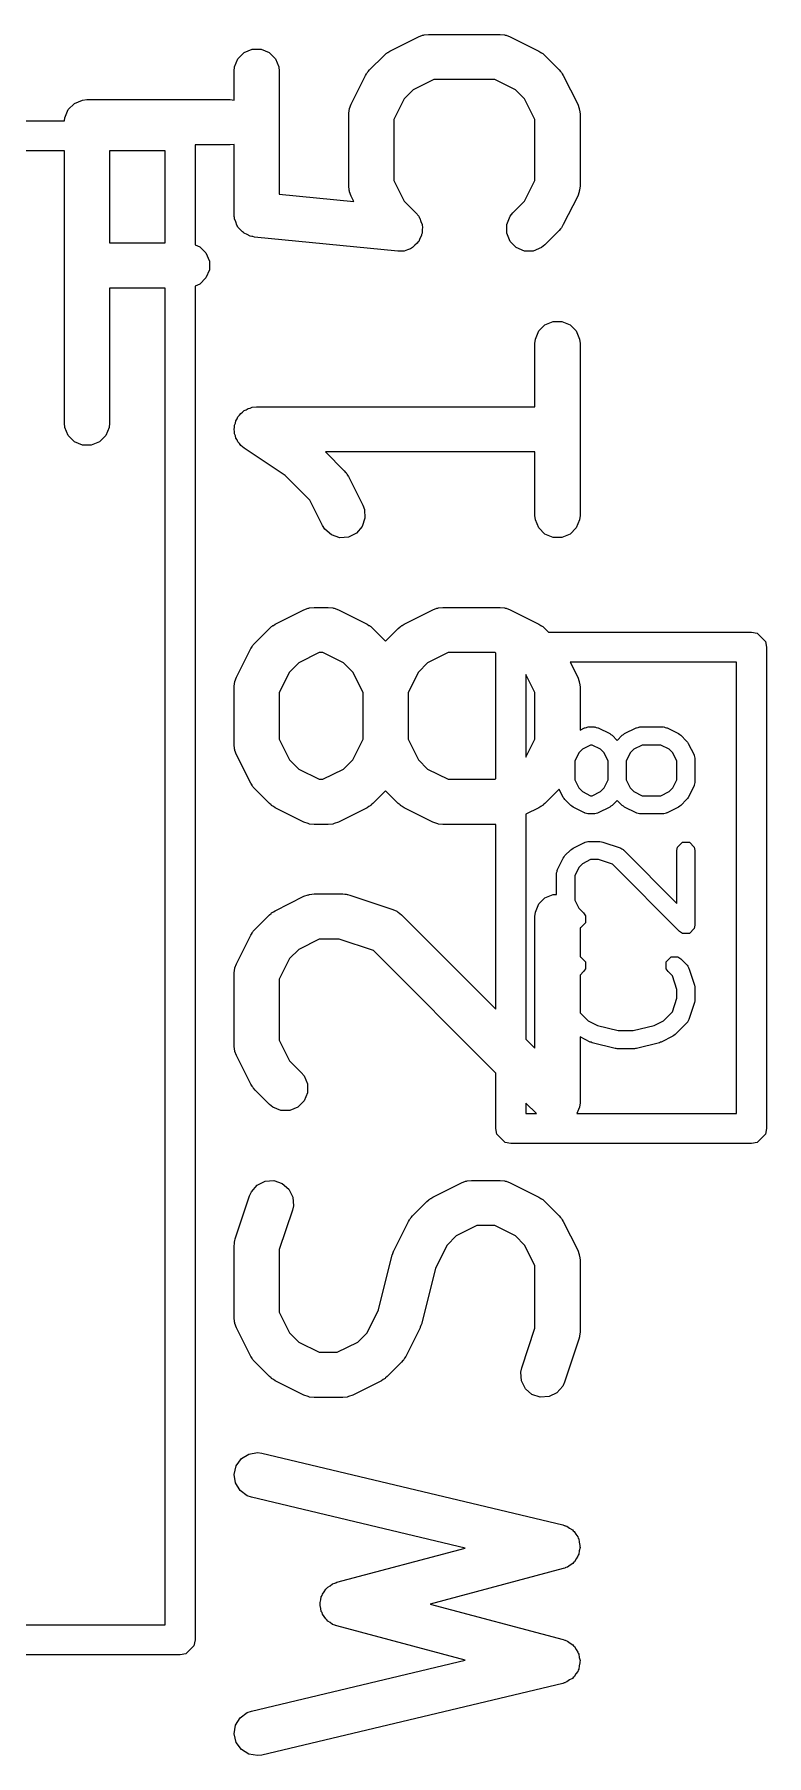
# Model space of a CAD drawing. Extents: x 4.17 to 6.89, y -6.18 to -1.34.
# Drawn here: x 4.725 to 4.8209, y -3.7553 to -3.53 of the extents above; entities that cross this region are included whole.
import ezdxf

# ---------------------------------------------------------------- set-up
doc = ezdxf.new("R2010")
doc.units = 0
doc.header["$MEASUREMENT"] = 0
doc.layers.add('BLACK', color=7, linetype='CONTINUOUS')

msp = doc.modelspace()

# ---------------------------------------------------------------- linework, layer by layer
at = {"layer": 'BLACK', "linetype": 'CONTINUOUS'}
for p, q in [((4.77155, -3.53223), (4.7753, -3.53035)), ((4.7753, -3.53035), (4.77584, -3.53015)), ((4.77584, -3.53015), (4.77595, -3.53014)), ((4.77595, -3.53014), (4.77605, -3.5301)), ((4.77605, -3.5301), (4.77662, -3.53004)), ((4.77662, -3.53004), (4.786, -3.53004)), ((4.786, -3.53004), (4.78657, -3.5301)), ((4.78657, -3.5301), (4.78667, -3.53014)), ((4.78667, -3.53014), (4.78678, -3.53015)), ((4.78678, -3.53015), (4.78732, -3.53035)), ((4.78732, -3.53035), (4.79107, -3.53223)), ((4.75123, -3.53429), (4.75167, -3.53323)), ((4.75167, -3.53323), (4.75249, -3.53242)), ((4.75249, -3.53242), (4.75355, -3.53197)), ((4.75355, -3.53197), (4.7547, -3.53197)), ((4.7547, -3.53197), (4.75577, -3.53242)), ((4.75577, -3.53242), (4.75658, -3.53323)), ((4.75658, -3.53323), (4.75702, -3.53429)), ((4.76891, -3.53466), (4.77079, -3.53278)), ((4.77079, -3.53278), (4.77101, -3.5326)), ((4.77101, -3.5326), (4.77106, -3.53254)), ((4.77106, -3.53254), (4.77115, -3.53248)), ((4.77115, -3.53248), (4.77123, -3.53242)), ((4.77123, -3.53242), (4.77131, -3.53239)), ((4.77131, -3.53239), (4.77155, -3.53223)), ((4.79107, -3.53223), (4.79132, -3.53239)), ((4.79132, -3.53239), (4.79139, -3.53242)), ((4.79139, -3.53242), (4.79147, -3.53248)), ((4.79147, -3.53248), (4.79156, -3.53254)), ((4.79156, -3.53254), (4.79161, -3.5326)), ((4.79161, -3.5326), (4.79184, -3.53278)), ((4.79184, -3.53278), (4.79371, -3.53466)), ((4.75117, -3.53487), (4.75123, -3.53429)), ((4.75117, -3.53863), (4.75117, -3.53487)), ((4.75702, -3.53429), (4.75708, -3.53487)), ((4.75708, -3.53487), (4.75708, -3.55095)), ((4.76648, -3.53917), (4.76836, -3.53542)), ((4.76836, -3.53542), (4.76851, -3.53518)), ((4.76851, -3.53518), (4.76854, -3.5351)), ((4.76854, -3.5351), (4.76861, -3.53502)), ((4.76861, -3.53502), (4.76867, -3.53493)), ((4.76867, -3.53493), (4.76873, -3.53488)), ((4.76873, -3.53488), (4.76891, -3.53466)), ((4.77732, -3.53595), (4.77462, -3.5373)), ((4.7853, -3.53595), (4.77732, -3.53595)), ((4.788, -3.5373), (4.7853, -3.53595)), ((4.79371, -3.53466), (4.7939, -3.53488)), ((4.7939, -3.53488), (4.79395, -3.53493)), ((4.79395, -3.53493), (4.79401, -3.53502)), ((4.79401, -3.53502), (4.79408, -3.5351)), ((4.79408, -3.5351), (4.79411, -3.53518)), ((4.79411, -3.53518), (4.79426, -3.53542)), ((4.79426, -3.53542), (4.79614, -3.53917)), ((4.73027, -3.53907), (4.73133, -3.53863)), ((4.73133, -3.53863), (4.73191, -3.53858)), ((4.73191, -3.53858), (4.75066, -3.53858)), ((4.75066, -3.53858), (4.75117, -3.53863)), ((4.77343, -3.53849), (4.77208, -3.54119)), ((4.77462, -3.5373), (4.77343, -3.53849)), ((4.7892, -3.53849), (4.788, -3.5373)), ((4.79054, -3.54119), (4.7892, -3.53849)), ((4.72901, -3.54095), (4.72945, -3.53989)), ((4.72945, -3.53989), (4.73027, -3.53907)), ((4.76617, -3.54049), (4.76623, -3.53992)), ((4.76617, -3.54987), (4.76617, -3.54049)), ((4.76623, -3.53992), (4.76627, -3.53982)), ((4.76627, -3.53982), (4.76628, -3.53972)), ((4.76628, -3.53972), (4.76648, -3.53917)), ((4.79614, -3.53917), (4.79634, -3.53972)), ((4.79634, -3.53972), (4.79635, -3.53982)), ((4.79635, -3.53982), (4.79639, -3.53992)), ((4.79639, -3.53992), (4.79645, -3.54049)), ((4.79645, -3.54049), (4.79645, -3.54987)), ((4.6759, -3.54134), (4.72897, -3.54134)), ((4.72897, -3.54134), (4.72901, -3.54095)), ((4.77208, -3.54119), (4.77208, -3.54917)), ((4.79054, -3.54917), (4.79054, -3.54119)), ((4.72896, -3.54528), (4.67897, -3.54528)), ((4.72896, -3.5809), (4.72896, -3.54528)), ((4.73486, -3.54528), (4.73486, -3.55732)), ((4.74213, -3.54528), (4.73486, -3.54528)), ((4.74213, -3.55732), (4.74213, -3.54528)), ((4.75066, -3.54448), (4.74606, -3.54448)), ((4.74606, -3.54448), (4.74606, -3.55757)), ((4.75117, -3.54443), (4.75066, -3.54448)), ((4.75117, -3.55362), (4.75117, -3.54443)), ((4.76623, -3.55044), (4.76617, -3.54987)), ((4.77208, -3.54917), (4.77343, -3.55187)), ((4.7892, -3.55187), (4.79054, -3.54917)), ((4.79645, -3.54987), (4.79639, -3.55044)), ((4.75708, -3.55095), (4.76685, -3.55192)), ((4.76627, -3.55054), (4.76623, -3.55044)), ((4.76628, -3.55065), (4.76627, -3.55054)), ((4.76648, -3.55119), (4.76628, -3.55065)), ((4.76685, -3.55192), (4.76648, -3.55119)), ((4.77343, -3.55187), (4.77496, -3.55341)), ((4.78766, -3.55341), (4.7892, -3.55187)), ((4.79614, -3.55119), (4.79426, -3.55494)), ((4.79634, -3.55065), (4.79614, -3.55119)), ((4.79635, -3.55054), (4.79634, -3.55065)), ((4.79639, -3.55044), (4.79635, -3.55054)), ((4.75119, -3.55383), (4.75117, -3.55362)), ((4.75119, -3.5539), (4.75119, -3.55383)), ((4.75121, -3.55397), (4.75119, -3.5539)), ((4.75123, -3.55419), (4.75121, -3.55397)), ((4.7514, -3.55459), (4.75123, -3.55419)), ((4.77496, -3.55341), (4.77533, -3.55385)), ((4.77533, -3.55385), (4.77539, -3.55399)), ((4.77539, -3.55399), (4.77548, -3.5541)), ((4.77548, -3.5541), (4.77561, -3.55452)), ((4.78685, -3.55492), (4.78729, -3.55385)), ((4.78729, -3.55385), (4.78766, -3.55341)), ((4.75152, -3.55501), (4.7514, -3.55459)), ((4.75161, -3.55512), (4.75152, -3.55501)), ((4.75167, -3.55526), (4.75161, -3.55512)), ((4.75198, -3.55556), (4.75167, -3.55526)), ((4.75225, -3.5559), (4.75198, -3.55556)), ((4.75238, -3.55597), (4.75225, -3.5559)), ((4.75249, -3.55607), (4.75238, -3.55597)), ((4.75289, -3.55624), (4.75249, -3.55607)), ((4.75327, -3.55644), (4.75289, -3.55624)), ((4.75348, -3.55649), (4.75327, -3.55644)), ((4.75355, -3.55651), (4.75348, -3.55649)), ((4.75362, -3.55651), (4.75355, -3.55651)), ((4.75383, -3.55656), (4.75362, -3.55651)), ((4.77258, -3.55843), (4.75383, -3.55656)), ((4.7757, -3.55635), (4.77549, -3.55673)), ((4.77561, -3.55452), (4.77577, -3.55492)), ((4.77571, -3.55621), (4.7757, -3.55635)), ((4.77577, -3.55607), (4.77571, -3.55621)), ((4.77577, -3.55492), (4.77577, -3.55507)), ((4.77577, -3.55507), (4.77581, -3.55521)), ((4.77581, -3.55521), (4.77577, -3.55564)), ((4.77577, -3.55564), (4.77577, -3.55607)), ((4.78685, -3.55607), (4.78685, -3.55492)), ((4.78729, -3.55713), (4.78685, -3.55607)), ((4.79371, -3.55571), (4.79184, -3.55758)), ((4.7939, -3.55548), (4.79371, -3.55571)), ((4.79395, -3.55543), (4.7939, -3.55548)), ((4.79401, -3.55534), (4.79395, -3.55543)), ((4.79408, -3.55526), (4.79401, -3.55534)), ((4.79411, -3.55519), (4.79408, -3.55526)), ((4.79426, -3.55494), (4.79411, -3.55519)), ((4.73486, -3.55732), (4.74213, -3.55732)), ((4.74606, -3.55757), (4.74667, -3.55782)), ((4.74667, -3.55782), (4.74749, -3.55864)), ((4.74749, -3.55864), (4.74793, -3.5597)), ((4.77316, -3.55843), (4.77258, -3.55843)), ((4.7733, -3.55839), (4.77316, -3.55843)), ((4.77345, -3.55839), (4.7733, -3.55839)), ((4.77385, -3.55822), (4.77345, -3.55839)), ((4.77426, -3.5581), (4.77385, -3.55822)), ((4.77438, -3.55801), (4.77426, -3.5581)), ((4.77451, -3.55795), (4.77438, -3.55801)), ((4.77482, -3.55764), (4.77451, -3.55795)), ((4.77515, -3.55737), (4.77482, -3.55764)), ((4.77522, -3.55724), (4.77515, -3.55737)), ((4.77533, -3.55713), (4.77522, -3.55724)), ((4.77549, -3.55673), (4.77533, -3.55713)), ((4.78811, -3.55795), (4.78729, -3.55713)), ((4.78917, -3.55839), (4.78811, -3.55795)), ((4.79032, -3.55839), (4.78917, -3.55839)), ((4.79139, -3.55795), (4.79032, -3.55839)), ((4.79184, -3.55758), (4.79139, -3.55795)), ((4.74793, -3.56085), (4.74749, -3.56192)), ((4.74793, -3.5597), (4.74793, -3.56085)), ((4.74213, -3.56323), (4.73486, -3.56323)), ((4.73486, -3.56323), (4.73486, -3.5809)), ((4.74213, -3.73819), (4.74213, -3.56323)), ((4.74667, -3.56273), (4.74606, -3.56298)), ((4.74606, -3.56298), (4.74606, -3.74016)), ((4.74749, -3.56192), (4.74667, -3.56273)), ((4.79186, -3.56804), (4.79292, -3.5676)), ((4.79292, -3.5676), (4.79407, -3.5676)), ((4.79407, -3.5676), (4.79514, -3.56804)), ((4.79054, -3.57049), (4.7906, -3.56992)), ((4.7906, -3.56992), (4.79104, -3.56885)), ((4.79104, -3.56885), (4.79186, -3.56804)), ((4.79514, -3.56804), (4.79595, -3.56885)), ((4.79595, -3.56885), (4.79639, -3.56992)), ((4.79639, -3.56992), (4.79645, -3.57049)), ((4.79054, -3.57879), (4.79054, -3.57049)), ((4.79645, -3.57049), (4.79645, -3.59299)), ((4.75249, -3.57928), (4.75275, -3.57917)), ((4.75275, -3.57917), (4.75299, -3.57901)), ((4.75299, -3.57901), (4.75328, -3.57896)), ((4.75328, -3.57896), (4.75355, -3.57884)), ((4.75355, -3.57884), (4.75412, -3.57879)), ((4.75412, -3.57879), (4.75412, -3.57879)), ((4.75412, -3.57879), (4.75412, -3.57879)), ((4.75412, -3.57879), (4.75413, -3.57879)), ((4.75413, -3.57879), (4.79054, -3.57879)), ((4.72901, -3.58147), (4.72896, -3.5809)), ((4.72945, -3.58254), (4.72901, -3.58147)), ((4.7348, -3.58147), (4.73436, -3.58254)), ((4.73486, -3.5809), (4.7348, -3.58147)), ((4.75117, -3.58174), (4.75123, -3.58146)), ((4.75123, -3.58116), (4.75134, -3.5809)), ((4.75123, -3.58146), (4.75123, -3.58116)), ((4.75134, -3.5809), (4.7514, -3.58061)), ((4.7514, -3.58061), (4.75156, -3.58037)), ((4.75156, -3.58037), (4.75167, -3.5801)), ((4.75167, -3.5801), (4.75188, -3.57989)), ((4.75188, -3.57989), (4.75204, -3.57965)), ((4.75204, -3.57965), (4.75228, -3.57949)), ((4.75228, -3.57949), (4.75249, -3.57928)), ((4.73027, -3.58335), (4.72945, -3.58254)), ((4.73133, -3.58379), (4.73027, -3.58335)), ((4.73355, -3.58335), (4.73248, -3.58379)), ((4.73436, -3.58254), (4.73355, -3.58335)), ((4.75123, -3.58203), (4.75117, -3.58174)), ((4.75123, -3.58232), (4.75123, -3.58203)), ((4.75134, -3.58259), (4.75123, -3.58232)), ((4.7514, -3.58287), (4.75134, -3.58259)), ((4.75156, -3.58311), (4.7514, -3.58287)), ((4.75167, -3.58338), (4.75156, -3.58311)), ((4.75188, -3.58359), (4.75167, -3.58338)), ((4.75204, -3.58383), (4.75188, -3.58359)), ((4.73248, -3.58379), (4.73133, -3.58379)), ((4.75248, -3.58419), (4.75204, -3.58383)), ((4.75249, -3.58419), (4.75248, -3.58419)), ((4.75249, -3.5842), (4.75249, -3.58419)), ((4.75787, -3.58778), (4.75249, -3.5842)), ((4.75249, -3.5842), (4.75249, -3.5842)), ((4.79054, -3.58469), (4.76313, -3.58469)), ((4.76313, -3.58469), (4.76559, -3.58715)), ((4.79054, -3.59299), (4.79054, -3.58469)), ((4.76107, -3.59099), (4.75787, -3.58778)), ((4.76559, -3.58715), (4.76577, -3.58738)), ((4.76577, -3.58738), (4.76583, -3.58743)), ((4.76583, -3.58743), (4.76589, -3.58752)), ((4.76589, -3.58752), (4.76596, -3.5876)), ((4.76596, -3.5876), (4.76599, -3.58767)), ((4.76599, -3.58767), (4.76614, -3.58792)), ((4.76614, -3.58792), (4.76802, -3.59167)), ((4.76273, -3.59431), (4.76107, -3.59099)), ((4.76802, -3.59167), (4.76822, -3.59221)), ((4.76822, -3.59221), (4.7683, -3.59336)), ((4.76304, -3.5948), (4.76273, -3.59431)), ((4.76391, -3.59555), (4.76304, -3.5948)), ((4.76794, -3.59445), (4.76719, -3.59532)), ((4.7683, -3.59336), (4.76794, -3.59445)), ((4.7906, -3.59356), (4.79054, -3.59299)), ((4.79104, -3.59463), (4.7906, -3.59356)), ((4.79186, -3.59544), (4.79104, -3.59463)), ((4.79595, -3.59463), (4.79514, -3.59544)), ((4.79639, -3.59356), (4.79595, -3.59463)), ((4.79645, -3.59299), (4.79639, -3.59356)), ((4.76501, -3.59592), (4.76391, -3.59555)), ((4.76616, -3.59584), (4.76501, -3.59592)), ((4.76719, -3.59532), (4.76616, -3.59584)), ((4.79292, -3.59588), (4.79186, -3.59544)), ((4.79407, -3.59588), (4.79292, -3.59588)), ((4.79514, -3.59544), (4.79407, -3.59588)), ((4.75656, -3.60722), (4.76031, -3.60535)), ((4.76031, -3.60535), (4.76085, -3.60514)), ((4.76085, -3.60514), (4.76095, -3.60513)), ((4.76095, -3.60513), (4.76105, -3.60509)), ((4.76105, -3.60509), (4.76163, -3.60503)), ((4.76163, -3.60503), (4.7635, -3.60503)), ((4.7635, -3.60503), (4.76408, -3.60509)), ((4.76408, -3.60509), (4.76417, -3.60513)), ((4.76417, -3.60513), (4.76428, -3.60514)), ((4.76428, -3.60514), (4.76482, -3.60535)), ((4.76482, -3.60535), (4.76857, -3.60722)), ((4.77343, -3.60722), (4.77718, -3.60535)), ((4.77718, -3.60535), (4.77772, -3.60514)), ((4.77772, -3.60514), (4.77782, -3.60513)), ((4.77782, -3.60513), (4.77792, -3.60509)), ((4.77792, -3.60509), (4.7785, -3.60503)), ((4.7785, -3.60503), (4.786, -3.60503)), ((4.786, -3.60503), (4.78657, -3.60509)), ((4.78657, -3.60509), (4.78667, -3.60513)), ((4.78667, -3.60513), (4.78678, -3.60514)), ((4.78678, -3.60514), (4.78732, -3.60535)), ((4.78732, -3.60535), (4.79107, -3.60722)), ((4.75391, -3.60965), (4.75579, -3.60777)), ((4.75579, -3.60777), (4.75601, -3.60759)), ((4.75601, -3.60759), (4.75607, -3.60753)), ((4.75607, -3.60753), (4.75615, -3.60747)), ((4.75615, -3.60747), (4.75624, -3.60741)), ((4.75624, -3.60741), (4.75631, -3.60738)), ((4.75631, -3.60738), (4.75656, -3.60722)), ((4.76857, -3.60722), (4.76882, -3.60738)), ((4.76882, -3.60738), (4.76889, -3.60741)), ((4.76889, -3.60741), (4.76897, -3.60747)), ((4.76897, -3.60747), (4.76906, -3.60753)), ((4.76906, -3.60753), (4.76911, -3.60759)), ((4.76911, -3.60759), (4.76934, -3.60777)), ((4.76934, -3.60777), (4.771, -3.60943)), ((4.771, -3.60943), (4.77266, -3.60777)), ((4.77266, -3.60777), (4.77289, -3.60759)), ((4.77289, -3.60759), (4.77294, -3.60753)), ((4.77294, -3.60753), (4.77303, -3.60747)), ((4.77303, -3.60747), (4.77311, -3.60741)), ((4.77311, -3.60741), (4.77318, -3.60738)), ((4.77318, -3.60738), (4.77343, -3.60722)), ((4.79107, -3.60722), (4.79132, -3.60738)), ((4.79132, -3.60738), (4.79139, -3.60741)), ((4.79139, -3.60741), (4.79147, -3.60747)), ((4.79147, -3.60747), (4.79156, -3.60753)), ((4.79156, -3.60753), (4.79161, -3.60759)), ((4.79161, -3.60759), (4.79184, -3.60777)), ((4.79184, -3.60777), (4.79233, -3.60827)), ((4.79233, -3.60827), (4.8189, -3.60827)), ((4.8189, -3.60827), (4.81965, -3.60842)), ((4.81965, -3.60842), (4.82072, -3.60948)), ((4.75149, -3.61417), (4.75336, -3.61042)), ((4.75336, -3.61042), (4.75352, -3.61017)), ((4.75352, -3.61017), (4.75355, -3.6101)), ((4.75355, -3.6101), (4.75361, -3.61001)), ((4.75361, -3.61001), (4.75367, -3.60993)), ((4.75367, -3.60993), (4.75373, -3.60987)), ((4.75373, -3.60987), (4.75391, -3.60965)), ((4.82072, -3.60948), (4.82087, -3.61024)), ((4.82087, -3.61024), (4.82087, -3.67323)), ((4.75963, -3.61229), (4.75843, -3.61349)), ((4.76232, -3.61094), (4.75963, -3.61229)), ((4.7628, -3.61094), (4.76232, -3.61094)), ((4.7655, -3.61229), (4.7628, -3.61094)), ((4.7667, -3.61349), (4.7655, -3.61229)), ((4.7765, -3.61229), (4.7753, -3.61349)), ((4.7792, -3.61094), (4.7765, -3.61229)), ((4.7853, -3.61094), (4.7792, -3.61094)), ((4.78543, -3.61101), (4.7853, -3.61094)), ((4.78543, -3.62746), (4.78543, -3.61101)), ((4.79516, -3.6122), (4.79614, -3.61417)), ((4.81693, -3.6122), (4.79516, -3.6122)), ((4.81693, -3.67126), (4.81693, -3.6122)), ((4.75117, -3.61549), (4.75123, -3.61491)), ((4.75123, -3.61491), (4.75127, -3.61481)), ((4.75127, -3.61481), (4.75128, -3.61471)), ((4.75128, -3.61471), (4.75149, -3.61417)), ((4.75843, -3.61349), (4.75708, -3.61618)), ((4.76805, -3.61618), (4.7667, -3.61349)), ((4.7753, -3.61349), (4.77395, -3.61618)), ((4.79054, -3.61618), (4.78937, -3.61383)), ((4.78937, -3.61383), (4.78937, -3.62464)), ((4.79614, -3.61417), (4.79634, -3.61471)), ((4.79634, -3.61471), (4.79635, -3.61481)), ((4.79635, -3.61481), (4.79639, -3.61491)), ((4.79639, -3.61491), (4.79645, -3.61549)), ((4.75117, -3.62298), (4.75117, -3.61549)), ((4.75708, -3.61618), (4.75708, -3.62229)), ((4.76805, -3.62229), (4.76805, -3.61618)), ((4.77395, -3.61618), (4.77395, -3.62229)), ((4.79054, -3.62229), (4.79054, -3.61618)), ((4.79645, -3.61549), (4.79645, -3.6211)), ((4.79645, -3.6211), (4.79704, -3.6208)), ((4.79704, -3.6208), (4.79709, -3.62079)), ((4.79709, -3.62079), (4.79711, -3.62077)), ((4.79711, -3.62077), (4.7973, -3.62073)), ((4.7973, -3.62073), (4.79748, -3.62068)), ((4.79748, -3.62068), (4.79751, -3.62069)), ((4.79751, -3.62069), (4.79756, -3.62068)), ((4.79756, -3.62068), (4.79831, -3.62068)), ((4.79831, -3.62068), (4.79837, -3.62069)), ((4.79837, -3.62069), (4.7984, -3.62068)), ((4.7984, -3.62068), (4.79858, -3.62073)), ((4.79858, -3.62073), (4.79877, -3.62077)), ((4.79877, -3.62077), (4.79878, -3.62079)), ((4.79878, -3.62079), (4.79884, -3.6208)), ((4.79884, -3.6208), (4.80034, -3.62155)), ((4.80034, -3.62155), (4.80049, -3.62167)), ((4.80049, -3.62167), (4.80065, -3.62177)), ((4.80065, -3.62177), (4.80131, -3.62244)), ((4.80131, -3.62244), (4.80198, -3.62177)), ((4.80198, -3.62177), (4.80214, -3.62167)), ((4.80214, -3.62167), (4.80228, -3.62155)), ((4.80228, -3.62155), (4.80378, -3.6208)), ((4.80378, -3.6208), (4.80384, -3.62079)), ((4.80384, -3.62079), (4.80386, -3.62077)), ((4.80386, -3.62077), (4.80405, -3.62073)), ((4.80405, -3.62073), (4.80423, -3.62068)), ((4.80423, -3.62068), (4.80425, -3.62069)), ((4.80425, -3.62069), (4.80431, -3.62068)), ((4.80431, -3.62068), (4.80731, -3.62068)), ((4.80731, -3.62068), (4.80737, -3.62069)), ((4.80737, -3.62069), (4.8074, -3.62068)), ((4.8074, -3.62068), (4.80758, -3.62073)), ((4.80758, -3.62073), (4.80776, -3.62077)), ((4.80776, -3.62077), (4.80778, -3.62079)), ((4.80778, -3.62079), (4.80784, -3.6208)), ((4.80784, -3.6208), (4.80934, -3.62155)), ((4.80934, -3.62155), (4.80949, -3.62167)), ((4.80949, -3.62167), (4.80965, -3.62177)), ((4.80965, -3.62177), (4.8104, -3.62252)), ((4.75123, -3.62356), (4.75117, -3.62298)), ((4.75127, -3.62366), (4.75123, -3.62356)), ((4.75128, -3.62376), (4.75127, -3.62366)), ((4.75149, -3.62431), (4.75128, -3.62376)), ((4.75708, -3.62229), (4.75843, -3.62499)), ((4.7667, -3.62499), (4.76805, -3.62229)), ((4.77395, -3.62229), (4.7753, -3.62499)), ((4.78937, -3.62464), (4.79054, -3.62229)), ((4.79628, -3.62406), (4.79575, -3.62514)), ((4.79676, -3.62358), (4.79628, -3.62406)), ((4.79784, -3.62304), (4.79676, -3.62358)), ((4.79803, -3.62304), (4.79784, -3.62304)), ((4.79911, -3.62358), (4.79803, -3.62304)), ((4.79959, -3.62406), (4.79911, -3.62358)), ((4.80013, -3.62514), (4.79959, -3.62406)), ((4.80303, -3.62406), (4.80249, -3.62514)), ((4.80351, -3.62358), (4.80303, -3.62406)), ((4.80459, -3.62304), (4.80351, -3.62358)), ((4.80703, -3.62304), (4.80459, -3.62304)), ((4.80811, -3.62358), (4.80703, -3.62304)), ((4.80859, -3.62406), (4.80811, -3.62358)), ((4.80913, -3.62514), (4.80859, -3.62406)), ((4.8104, -3.62252), (4.8105, -3.62268)), ((4.8105, -3.62268), (4.81062, -3.62283)), ((4.81062, -3.62283), (4.81137, -3.62433)), ((4.75336, -3.62805), (4.75149, -3.62431)), ((4.75843, -3.62499), (4.75963, -3.62618)), ((4.75963, -3.62618), (4.76232, -3.62753)), ((4.7628, -3.62753), (4.7655, -3.62618)), ((4.7655, -3.62618), (4.7667, -3.62499)), ((4.7753, -3.62499), (4.7765, -3.62618)), ((4.7765, -3.62618), (4.7792, -3.62753)), ((4.79575, -3.62514), (4.79575, -3.62758)), ((4.80013, -3.62758), (4.80013, -3.62514)), ((4.80249, -3.62514), (4.80249, -3.62758)), ((4.80913, -3.62758), (4.80913, -3.62514)), ((4.81137, -3.62433), (4.81138, -3.62439)), ((4.81138, -3.62439), (4.8114, -3.62441)), ((4.8114, -3.62441), (4.81144, -3.62459)), ((4.81144, -3.62459), (4.81149, -3.62478)), ((4.81149, -3.62478), (4.81148, -3.6248)), ((4.81148, -3.6248), (4.81149, -3.62486)), ((4.81149, -3.62486), (4.81149, -3.62786)), ((4.75352, -3.6283), (4.75336, -3.62805)), ((4.75355, -3.62837), (4.75352, -3.6283)), ((4.75361, -3.62846), (4.75355, -3.62837)), ((4.75367, -3.62854), (4.75361, -3.62846)), ((4.75373, -3.6286), (4.75367, -3.62854)), ((4.75391, -3.62882), (4.75373, -3.6286)), ((4.76232, -3.62753), (4.7628, -3.62753)), ((4.7792, -3.62753), (4.7853, -3.62753)), ((4.7853, -3.62753), (4.78543, -3.62746)), ((4.79575, -3.62758), (4.79628, -3.62866)), ((4.79628, -3.62866), (4.79676, -3.62914)), ((4.79911, -3.62914), (4.79959, -3.62866)), ((4.79959, -3.62866), (4.80013, -3.62758)), ((4.80249, -3.62758), (4.80303, -3.62866)), ((4.80303, -3.62866), (4.80351, -3.62914)), ((4.80811, -3.62914), (4.80859, -3.62866)), ((4.80859, -3.62866), (4.80913, -3.62758)), ((4.81137, -3.62839), (4.81062, -3.62989)), ((4.81138, -3.62833), (4.81137, -3.62839)), ((4.8114, -3.62831), (4.81138, -3.62833)), ((4.81144, -3.62813), (4.8114, -3.62831)), ((4.81149, -3.62794), (4.81144, -3.62813)), ((4.81149, -3.62786), (4.81148, -3.62792)), ((4.81148, -3.62792), (4.81149, -3.62794)), ((4.75579, -3.6307), (4.75391, -3.62882)), ((4.75601, -3.63088), (4.75579, -3.6307)), ((4.75607, -3.63094), (4.75601, -3.63088)), ((4.75615, -3.631), (4.75607, -3.63094)), ((4.75624, -3.63106), (4.75615, -3.631)), ((4.76897, -3.631), (4.76889, -3.63106)), ((4.76906, -3.63094), (4.76897, -3.631)), ((4.76911, -3.63088), (4.76906, -3.63094)), ((4.76934, -3.6307), (4.76911, -3.63088)), ((4.771, -3.62904), (4.76934, -3.6307)), ((4.77266, -3.6307), (4.771, -3.62904)), ((4.77289, -3.63088), (4.77266, -3.6307)), ((4.77294, -3.63094), (4.77289, -3.63088)), ((4.77303, -3.631), (4.77294, -3.63094)), ((4.77311, -3.63106), (4.77303, -3.631)), ((4.79147, -3.631), (4.79139, -3.63106)), ((4.79156, -3.63094), (4.79147, -3.631)), ((4.79161, -3.63088), (4.79156, -3.63094)), ((4.79184, -3.6307), (4.79161, -3.63088)), ((4.79371, -3.62882), (4.79184, -3.6307)), ((4.79372, -3.62881), (4.79371, -3.62882)), ((4.79426, -3.62989), (4.79372, -3.62881)), ((4.79437, -3.63004), (4.79426, -3.62989)), ((4.79448, -3.63019), (4.79437, -3.63004)), ((4.79523, -3.63094), (4.79448, -3.63019)), ((4.79539, -3.63105), (4.79523, -3.63094)), ((4.79676, -3.62914), (4.79784, -3.62968)), ((4.79784, -3.62968), (4.79803, -3.62968)), ((4.79803, -3.62968), (4.79911, -3.62914)), ((4.80065, -3.63094), (4.80049, -3.63105)), ((4.80131, -3.63028), (4.80065, -3.63094)), ((4.80198, -3.63094), (4.80131, -3.63028)), ((4.80214, -3.63105), (4.80198, -3.63094)), ((4.80351, -3.62914), (4.80459, -3.62968)), ((4.80459, -3.62968), (4.80703, -3.62968)), ((4.80703, -3.62968), (4.80811, -3.62914)), ((4.80965, -3.63094), (4.80949, -3.63105)), ((4.8104, -3.63019), (4.80965, -3.63094)), ((4.8105, -3.63004), (4.8104, -3.63019)), ((4.81062, -3.62989), (4.8105, -3.63004)), ((4.75631, -3.63109), (4.75624, -3.63106)), ((4.75656, -3.63125), (4.75631, -3.63109)), ((4.76031, -3.63312), (4.75656, -3.63125)), ((4.76085, -3.63333), (4.76031, -3.63312)), ((4.76482, -3.63312), (4.76428, -3.63333)), ((4.76857, -3.63125), (4.76482, -3.63312)), ((4.76882, -3.63109), (4.76857, -3.63125)), ((4.76889, -3.63106), (4.76882, -3.63109)), ((4.77318, -3.63109), (4.77311, -3.63106)), ((4.77343, -3.63125), (4.77318, -3.63109)), ((4.77718, -3.63312), (4.77343, -3.63125)), ((4.77772, -3.63333), (4.77718, -3.63312)), ((4.79107, -3.63125), (4.78937, -3.6321)), ((4.78937, -3.6321), (4.78937, -3.66155)), ((4.79132, -3.63109), (4.79107, -3.63125)), ((4.79139, -3.63106), (4.79132, -3.63109)), ((4.79554, -3.63117), (4.79539, -3.63105)), ((4.79704, -3.63192), (4.79554, -3.63117)), ((4.79709, -3.63193), (4.79704, -3.63192)), ((4.79711, -3.63195), (4.79709, -3.63193)), ((4.7973, -3.63199), (4.79711, -3.63195)), ((4.79748, -3.63204), (4.7973, -3.63199)), ((4.79751, -3.63203), (4.79748, -3.63204)), ((4.79756, -3.63204), (4.79751, -3.63203)), ((4.79831, -3.63204), (4.79756, -3.63204)), ((4.79837, -3.63203), (4.79831, -3.63204)), ((4.7984, -3.63204), (4.79837, -3.63203)), ((4.79858, -3.63199), (4.7984, -3.63204)), ((4.79877, -3.63195), (4.79858, -3.63199)), ((4.79878, -3.63193), (4.79877, -3.63195)), ((4.79884, -3.63192), (4.79878, -3.63193)), ((4.80034, -3.63117), (4.79884, -3.63192)), ((4.80049, -3.63105), (4.80034, -3.63117)), ((4.80228, -3.63117), (4.80214, -3.63105)), ((4.80378, -3.63192), (4.80228, -3.63117)), ((4.80384, -3.63193), (4.80378, -3.63192)), ((4.80386, -3.63195), (4.80384, -3.63193)), ((4.80405, -3.63199), (4.80386, -3.63195)), ((4.80423, -3.63204), (4.80405, -3.63199)), ((4.80425, -3.63203), (4.80423, -3.63204)), ((4.80431, -3.63204), (4.80425, -3.63203)), ((4.80731, -3.63204), (4.80431, -3.63204)), ((4.80737, -3.63203), (4.80731, -3.63204)), ((4.8074, -3.63204), (4.80737, -3.63203)), ((4.80758, -3.63199), (4.8074, -3.63204)), ((4.80776, -3.63195), (4.80758, -3.63199)), ((4.80778, -3.63193), (4.80776, -3.63195)), ((4.80784, -3.63192), (4.80778, -3.63193)), ((4.80934, -3.63117), (4.80784, -3.63192)), ((4.80949, -3.63105), (4.80934, -3.63117)), ((4.76095, -3.63334), (4.76085, -3.63333)), ((4.76105, -3.63338), (4.76095, -3.63334)), ((4.76163, -3.63344), (4.76105, -3.63338)), ((4.7635, -3.63344), (4.76163, -3.63344)), ((4.76408, -3.63338), (4.7635, -3.63344)), ((4.76417, -3.63334), (4.76408, -3.63338)), ((4.76428, -3.63333), (4.76417, -3.63334)), ((4.77782, -3.63334), (4.77772, -3.63333)), ((4.77792, -3.63338), (4.77782, -3.63334)), ((4.7785, -3.63344), (4.77792, -3.63338)), ((4.78543, -3.63344), (4.7785, -3.63344)), ((4.78543, -3.65761), (4.78543, -3.63344)), ((4.79426, -3.63783), (4.79437, -3.63768)), ((4.79437, -3.63768), (4.79448, -3.63752)), ((4.79448, -3.63752), (4.79523, -3.63677)), ((4.79523, -3.63677), (4.79539, -3.63667)), ((4.79539, -3.63667), (4.79554, -3.63655)), ((4.79554, -3.63655), (4.79704, -3.6358)), ((4.79704, -3.6358), (4.79709, -3.63579)), ((4.79709, -3.63579), (4.79711, -3.63577)), ((4.79711, -3.63577), (4.7973, -3.63573)), ((4.7973, -3.63573), (4.79748, -3.63568)), ((4.79748, -3.63568), (4.79751, -3.63569)), ((4.79751, -3.63569), (4.79756, -3.63568)), ((4.79756, -3.63568), (4.79906, -3.63568)), ((4.79906, -3.63568), (4.79925, -3.63571)), ((4.79925, -3.63571), (4.79944, -3.63574)), ((4.79944, -3.63574), (4.80169, -3.63649)), ((4.80169, -3.63649), (4.80174, -3.63652)), ((4.80174, -3.63652), (4.80177, -3.63652)), ((4.80177, -3.63652), (4.80192, -3.63662)), ((4.80192, -3.63662), (4.80209, -3.63672)), ((4.80209, -3.63672), (4.8021, -3.63674)), ((4.8021, -3.63674), (4.80215, -3.63677)), ((4.80215, -3.63677), (4.80913, -3.64376)), ((4.80913, -3.63686), (4.80922, -3.63641)), ((4.80913, -3.64376), (4.80913, -3.63686)), ((4.80922, -3.63641), (4.80986, -3.63577)), ((4.80986, -3.63577), (4.81076, -3.63577)), ((4.81076, -3.63577), (4.8114, -3.63641)), ((4.8114, -3.63641), (4.81149, -3.63686)), ((4.81149, -3.63686), (4.81149, -3.64661)), ((4.79338, -3.63986), (4.79339, -3.6398)), ((4.79338, -3.64259), (4.79338, -3.63986)), ((4.79339, -3.63977), (4.79344, -3.63959)), ((4.79339, -3.6398), (4.79339, -3.63977)), ((4.79344, -3.63959), (4.79347, -3.63941)), ((4.79347, -3.63941), (4.79349, -3.63939)), ((4.79349, -3.63939), (4.79351, -3.63933)), ((4.79351, -3.63933), (4.79426, -3.63783)), ((4.79628, -3.63906), (4.79575, -3.64014)), ((4.79676, -3.63858), (4.79628, -3.63906)), ((4.79784, -3.63804), (4.79676, -3.63858)), ((4.79887, -3.63804), (4.79784, -3.63804)), ((4.80068, -3.63864), (4.79887, -3.63804)), ((4.80948, -3.64744), (4.80068, -3.63864)), ((4.79575, -3.64014), (4.79575, -3.64333)), ((4.75656, -3.64472), (4.76031, -3.64284)), ((4.76031, -3.64284), (4.76085, -3.64263)), ((4.76085, -3.64263), (4.76095, -3.64263)), ((4.76095, -3.64263), (4.76105, -3.64259)), ((4.76105, -3.64259), (4.76163, -3.64253)), ((4.76163, -3.64253), (4.76538, -3.64253)), ((4.76538, -3.64253), (4.76567, -3.64256)), ((4.76567, -3.64256), (4.76574, -3.64255)), ((4.76574, -3.64255), (4.76585, -3.64258)), ((4.76585, -3.64258), (4.76595, -3.64259)), ((4.76595, -3.64259), (4.76602, -3.64262)), ((4.76602, -3.64262), (4.76631, -3.64268)), ((4.76631, -3.64268), (4.77193, -3.64456)), ((4.77193, -3.64456), (4.77246, -3.64479)), ((4.7906, -3.64491), (4.79104, -3.64384)), ((4.79104, -3.64384), (4.79186, -3.64303)), ((4.79186, -3.64303), (4.79292, -3.64259)), ((4.79292, -3.64259), (4.79338, -3.64259)), ((4.79575, -3.64333), (4.79628, -3.64441)), ((4.79628, -3.64441), (4.7969, -3.64502)), ((4.75391, -3.64714), (4.75579, -3.64527)), ((4.75579, -3.64527), (4.75601, -3.64508)), ((4.75601, -3.64508), (4.75607, -3.64502)), ((4.75607, -3.64502), (4.75615, -3.64497)), ((4.75615, -3.64497), (4.75624, -3.6449)), ((4.75624, -3.6449), (4.75631, -3.64487)), ((4.75631, -3.64487), (4.75656, -3.64472)), ((4.77246, -3.64479), (4.77254, -3.64486)), ((4.77254, -3.64486), (4.77264, -3.6449)), ((4.77264, -3.6449), (4.77309, -3.64527)), ((4.77309, -3.64527), (4.78543, -3.65761)), ((4.79054, -3.64548), (4.7906, -3.64491)), ((4.79054, -3.66273), (4.79054, -3.64548)), ((4.79716, -3.64631), (4.79652, -3.64695)), ((4.7969, -3.64502), (4.79716, -3.6454)), ((4.79716, -3.6454), (4.79716, -3.64631)), ((4.81149, -3.64661), (4.8114, -3.64706)), ((4.75149, -3.65166), (4.75336, -3.64791)), ((4.75336, -3.64791), (4.75352, -3.64766)), ((4.75352, -3.64766), (4.75355, -3.64759)), ((4.75355, -3.64759), (4.75361, -3.64751)), ((4.75361, -3.64751), (4.75367, -3.64742)), ((4.75367, -3.64742), (4.75373, -3.64737)), ((4.75373, -3.64737), (4.75391, -3.64714)), ((4.76232, -3.64843), (4.75963, -3.64978)), ((4.7649, -3.64843), (4.76232, -3.64843)), ((4.7694, -3.64994), (4.7649, -3.64843)), ((4.79652, -3.64695), (4.79645, -3.64695)), ((4.79645, -3.64695), (4.79645, -3.65076)), ((4.80986, -3.6477), (4.80948, -3.64744)), ((4.81076, -3.6477), (4.80986, -3.6477)), ((4.80986, -3.6477), (4.80986, -3.6477)), ((4.80986, -3.6477), (4.80986, -3.6477)), ((4.8114, -3.64706), (4.81076, -3.6477)), ((4.81076, -3.6477), (4.81076, -3.6477)), ((4.75843, -3.65098), (4.75708, -3.65368)), ((4.75963, -3.64978), (4.75843, -3.65098)), ((4.78543, -3.66597), (4.7694, -3.64994)), ((4.79645, -3.65076), (4.79652, -3.65076)), ((4.79652, -3.65076), (4.79716, -3.6514)), ((4.80772, -3.6514), (4.80836, -3.65076)), ((4.80836, -3.65076), (4.80926, -3.65076)), ((4.80926, -3.65076), (4.80965, -3.65102)), ((4.80965, -3.65102), (4.8104, -3.65177)), ((4.75117, -3.65298), (4.75123, -3.6524)), ((4.75117, -3.66235), (4.75117, -3.65298)), ((4.75123, -3.6524), (4.75127, -3.65231)), ((4.75127, -3.65231), (4.75128, -3.6522)), ((4.75128, -3.6522), (4.75149, -3.65166)), ((4.7969, -3.65269), (4.79645, -3.65314)), ((4.79645, -3.65314), (4.79645, -3.65807)), ((4.79716, -3.65231), (4.7969, -3.65269)), ((4.79716, -3.6514), (4.79716, -3.65231)), ((4.80772, -3.65231), (4.80772, -3.6514)), ((4.80798, -3.65269), (4.80772, -3.65231)), ((4.80853, -3.65324), (4.80798, -3.65269)), ((4.80913, -3.65505), (4.80853, -3.65324)), ((4.8104, -3.65177), (4.81043, -3.65182)), ((4.81043, -3.65182), (4.81045, -3.65183)), ((4.81045, -3.65183), (4.81055, -3.652)), ((4.81055, -3.652), (4.81065, -3.65215)), ((4.81065, -3.65215), (4.81065, -3.65218)), ((4.81065, -3.65218), (4.81068, -3.65223)), ((4.81068, -3.65223), (4.81143, -3.65448)), ((4.75708, -3.65368), (4.75708, -3.66166)), ((4.80913, -3.65616), (4.80913, -3.65505)), ((4.81143, -3.65448), (4.81146, -3.65467)), ((4.81146, -3.65467), (4.81149, -3.65486)), ((4.81149, -3.65486), (4.81149, -3.65636)), ((4.79645, -3.65807), (4.79751, -3.65913)), ((4.80736, -3.65913), (4.80853, -3.65797)), ((4.80853, -3.65797), (4.80913, -3.65616)), ((4.81143, -3.65673), (4.81068, -3.65898)), ((4.81146, -3.65654), (4.81143, -3.65673)), ((4.81149, -3.65636), (4.81146, -3.65654)), ((4.79751, -3.65913), (4.79873, -3.65974)), ((4.79873, -3.65974), (4.80146, -3.66042)), ((4.80342, -3.66042), (4.80615, -3.65974)), ((4.80615, -3.65974), (4.80736, -3.65913)), ((4.8104, -3.65944), (4.8089, -3.66094)), ((4.81043, -3.65939), (4.8104, -3.65944)), ((4.81045, -3.65938), (4.81043, -3.65939)), ((4.81055, -3.65921), (4.81045, -3.65938)), ((4.81065, -3.65906), (4.81055, -3.65921)), ((4.81068, -3.65898), (4.81065, -3.65903)), ((4.81065, -3.65903), (4.81065, -3.65906)), ((4.75123, -3.66293), (4.75117, -3.66235)), ((4.75708, -3.66166), (4.75843, -3.66436)), ((4.78937, -3.66155), (4.79054, -3.66273)), ((4.79779, -3.66191), (4.79645, -3.66124)), ((4.79645, -3.66124), (4.79645, -3.66985)), ((4.79791, -3.66195), (4.79779, -3.66191)), ((4.79803, -3.662), (4.79791, -3.66195)), ((4.80103, -3.66275), (4.79803, -3.662)), ((4.80146, -3.66042), (4.80342, -3.66042)), ((4.80685, -3.662), (4.80385, -3.66275)), ((4.80697, -3.66195), (4.80685, -3.662)), ((4.80709, -3.66191), (4.80697, -3.66195)), ((4.80859, -3.66116), (4.80709, -3.66191)), ((4.80874, -3.66105), (4.80859, -3.66116)), ((4.8089, -3.66094), (4.80874, -3.66105)), ((4.75127, -3.66303), (4.75123, -3.66293)), ((4.75128, -3.66313), (4.75127, -3.66303)), ((4.75149, -3.66368), (4.75128, -3.66313)), ((4.75336, -3.66742), (4.75149, -3.66368)), ((4.75843, -3.66436), (4.75996, -3.66589)), ((4.80117, -3.66276), (4.80103, -3.66275)), ((4.80131, -3.66279), (4.80117, -3.66276)), ((4.80356, -3.66279), (4.80131, -3.66279)), ((4.8037, -3.66276), (4.80356, -3.66279)), ((4.80385, -3.66275), (4.8037, -3.66276)), ((4.75996, -3.66589), (4.76033, -3.66634)), ((4.76033, -3.66634), (4.76077, -3.6674)), ((4.78543, -3.67323), (4.78543, -3.66597)), ((4.75352, -3.66767), (4.75336, -3.66742)), ((4.75355, -3.66774), (4.75352, -3.66767)), ((4.75361, -3.66783), (4.75355, -3.66774)), ((4.75367, -3.66791), (4.75361, -3.66783)), ((4.75373, -3.66797), (4.75367, -3.66791)), ((4.75391, -3.66819), (4.75373, -3.66797)), ((4.75579, -3.67007), (4.75391, -3.66819)), ((4.76077, -3.66856), (4.76033, -3.66962)), ((4.76077, -3.6674), (4.76077, -3.66856)), ((4.75624, -3.67043), (4.75579, -3.67007)), ((4.7573, -3.67088), (4.75624, -3.67043)), ((4.75845, -3.67088), (4.7573, -3.67088)), ((4.75952, -3.67043), (4.75845, -3.67088)), ((4.76033, -3.66962), (4.75952, -3.67043)), ((4.79073, -3.67126), (4.78937, -3.6699)), ((4.78937, -3.6699), (4.78937, -3.67126)), ((4.78937, -3.67126), (4.79073, -3.67126)), ((4.79626, -3.67074), (4.79605, -3.67126)), ((4.79605, -3.67126), (4.81693, -3.67126)), ((4.79639, -3.67043), (4.79626, -3.67074)), ((4.79645, -3.66985), (4.79639, -3.67043)), ((4.78558, -3.67398), (4.78543, -3.67323)), ((4.82087, -3.67323), (4.82072, -3.67398)), ((4.78665, -3.67505), (4.78558, -3.67398)), ((4.7874, -3.6752), (4.78665, -3.67505)), ((4.8189, -3.6752), (4.7874, -3.6752)), ((4.81965, -3.67505), (4.8189, -3.6752)), ((4.82072, -3.67398), (4.81965, -3.67505)), ((4.75419, -3.68064), (4.75522, -3.68013)), ((4.75522, -3.68013), (4.75637, -3.68005)), ((4.75637, -3.68005), (4.75746, -3.68041)), ((4.75746, -3.68041), (4.75833, -3.68117)), ((4.77718, -3.68221), (4.78093, -3.68034)), ((4.78093, -3.68034), (4.78147, -3.68013)), ((4.78147, -3.68013), (4.78157, -3.68012)), ((4.78157, -3.68012), (4.78167, -3.68008)), ((4.78167, -3.68008), (4.78225, -3.68002)), ((4.78225, -3.68002), (4.786, -3.68002)), ((4.786, -3.68002), (4.78657, -3.68008)), ((4.78657, -3.68008), (4.78667, -3.68012)), ((4.78667, -3.68012), (4.78678, -3.68013)), ((4.78678, -3.68013), (4.78732, -3.68034)), ((4.78732, -3.68034), (4.79107, -3.68221)), ((4.75133, -3.68767), (4.7532, -3.68204)), ((4.7532, -3.68204), (4.75344, -3.68151)), ((4.75344, -3.68151), (4.75419, -3.68064)), ((4.75833, -3.68117), (4.75885, -3.6822)), ((4.75885, -3.6822), (4.75893, -3.68335)), ((4.77454, -3.68464), (4.77641, -3.68276)), ((4.77641, -3.68276), (4.77664, -3.68258)), ((4.77664, -3.68258), (4.77669, -3.68252)), ((4.77669, -3.68252), (4.77678, -3.68246)), ((4.77678, -3.68246), (4.77686, -3.6824)), ((4.77686, -3.6824), (4.77693, -3.68237)), ((4.77693, -3.68237), (4.77718, -3.68221)), ((4.79107, -3.68221), (4.79132, -3.68237)), ((4.79132, -3.68237), (4.79139, -3.6824)), ((4.79139, -3.6824), (4.79147, -3.68246)), ((4.79147, -3.68246), (4.79156, -3.68252)), ((4.79156, -3.68252), (4.79161, -3.68258)), ((4.79161, -3.68258), (4.79184, -3.68276)), ((4.79184, -3.68276), (4.79371, -3.68464)), ((4.7588, -3.68391), (4.75708, -3.68908)), ((4.75893, -3.68335), (4.7588, -3.68391)), ((4.77414, -3.68516), (4.77417, -3.68509)), ((4.77417, -3.68509), (4.77424, -3.68501)), ((4.77424, -3.68501), (4.77429, -3.68492)), ((4.77429, -3.68492), (4.77435, -3.68487)), ((4.77435, -3.68487), (4.77454, -3.68464)), ((4.79371, -3.68464), (4.7939, -3.68487)), ((4.7939, -3.68487), (4.79395, -3.68492)), ((4.79395, -3.68492), (4.79401, -3.68501)), ((4.79401, -3.68501), (4.79408, -3.68509)), ((4.79408, -3.68509), (4.79411, -3.68516)), ((4.77211, -3.68916), (4.77398, -3.68541)), ((4.77398, -3.68541), (4.77414, -3.68516)), ((4.78025, -3.68728), (4.77905, -3.68848)), ((4.78295, -3.68593), (4.78025, -3.68728)), ((4.7853, -3.68593), (4.78295, -3.68593)), ((4.788, -3.68728), (4.7853, -3.68593)), ((4.7892, -3.68848), (4.788, -3.68728)), ((4.79411, -3.68516), (4.79426, -3.68541)), ((4.79426, -3.68541), (4.79614, -3.68916)), ((4.75117, -3.6886), (4.7512, -3.68831)), ((4.75117, -3.69798), (4.75117, -3.6886)), ((4.7512, -3.68823), (4.75122, -3.68813)), ((4.7512, -3.68831), (4.7512, -3.68823)), ((4.75122, -3.68813), (4.75123, -3.68803)), ((4.75123, -3.68803), (4.75126, -3.68795)), ((4.75126, -3.68795), (4.75133, -3.68767)), ((4.75708, -3.68908), (4.75708, -3.69728)), ((4.7719, -3.6897), (4.77199, -3.68946)), ((4.77199, -3.68946), (4.77208, -3.68921)), ((4.77208, -3.68921), (4.77209, -3.6892)), ((4.77209, -3.6892), (4.77211, -3.68916)), ((4.77905, -3.68848), (4.77754, -3.69151)), ((4.79054, -3.69117), (4.7892, -3.68848)), ((4.79614, -3.68916), (4.79634, -3.6897)), ((4.77009, -3.69694), (4.77188, -3.68976)), ((4.77188, -3.68976), (4.7719, -3.68972)), ((4.7719, -3.68972), (4.7719, -3.6897)), ((4.77754, -3.69151), (4.77574, -3.69869)), ((4.79054, -3.69937), (4.79054, -3.69117)), ((4.79634, -3.6897), (4.79635, -3.6898)), ((4.79635, -3.6898), (4.79639, -3.6899)), ((4.79639, -3.6899), (4.79645, -3.69048)), ((4.79645, -3.69048), (4.79645, -3.69985)), ((4.75123, -3.69855), (4.75117, -3.69798)), ((4.75127, -3.69865), (4.75123, -3.69855)), ((4.75708, -3.69728), (4.75843, -3.69998)), ((4.76857, -3.69998), (4.77009, -3.69694)), ((4.75128, -3.69876), (4.75127, -3.69865)), ((4.75149, -3.6993), (4.75128, -3.69876)), ((4.75336, -3.70305), (4.75149, -3.6993)), ((4.75843, -3.69998), (4.75963, -3.70117)), ((4.76738, -3.70117), (4.76857, -3.69998)), ((4.77552, -3.6993), (4.77364, -3.70305)), ((4.77553, -3.69925), (4.77552, -3.6993)), ((4.77554, -3.69924), (4.77553, -3.69925)), ((4.77563, -3.69899), (4.77554, -3.69924)), ((4.77572, -3.69876), (4.77563, -3.69899)), ((4.77574, -3.69869), (4.77572, -3.69873)), ((4.77572, -3.69873), (4.77572, -3.69876)), ((4.78882, -3.70454), (4.79054, -3.69937)), ((4.7963, -3.70078), (4.79442, -3.70641)), ((4.79636, -3.7005), (4.7963, -3.70078)), ((4.79639, -3.70043), (4.79636, -3.7005)), ((4.7964, -3.70032), (4.79639, -3.70043)), ((4.79643, -3.70022), (4.7964, -3.70032)), ((4.79645, -3.69985), (4.79642, -3.70014)), ((4.79642, -3.70014), (4.79643, -3.70022)), ((4.75352, -3.70329), (4.75336, -3.70305)), ((4.75963, -3.70117), (4.76232, -3.70252)), ((4.76232, -3.70252), (4.76468, -3.70252)), ((4.76468, -3.70252), (4.76738, -3.70117)), ((4.77364, -3.70305), (4.77348, -3.70329)), ((4.75355, -3.70337), (4.75352, -3.70329)), ((4.75361, -3.70345), (4.75355, -3.70337)), ((4.75367, -3.70354), (4.75361, -3.70345)), ((4.75373, -3.70359), (4.75367, -3.70354)), ((4.75391, -3.70381), (4.75373, -3.70359)), ((4.75579, -3.70569), (4.75391, -3.70381)), ((4.77309, -3.70381), (4.77121, -3.70569)), ((4.77327, -3.70359), (4.77309, -3.70381)), ((4.77333, -3.70354), (4.77327, -3.70359)), ((4.77339, -3.70345), (4.77333, -3.70354)), ((4.77345, -3.70337), (4.77339, -3.70345)), ((4.77348, -3.70329), (4.77345, -3.70337)), ((4.78869, -3.70511), (4.78882, -3.70454)), ((4.78877, -3.70625), (4.78869, -3.70511)), ((4.75601, -3.70587), (4.75579, -3.70569)), ((4.75607, -3.70593), (4.75601, -3.70587)), ((4.75615, -3.70599), (4.75607, -3.70593)), ((4.75624, -3.70605), (4.75615, -3.70599)), ((4.75631, -3.70608), (4.75624, -3.70605)), ((4.75656, -3.70624), (4.75631, -3.70608)), ((4.76031, -3.70812), (4.75656, -3.70624)), ((4.77045, -3.70624), (4.7667, -3.70812)), ((4.77069, -3.70608), (4.77045, -3.70624)), ((4.77077, -3.70605), (4.77069, -3.70608)), ((4.77085, -3.70599), (4.77077, -3.70605)), ((4.77094, -3.70593), (4.77085, -3.70599)), ((4.77099, -3.70587), (4.77094, -3.70593)), ((4.77121, -3.70569), (4.77099, -3.70587)), ((4.78929, -3.70728), (4.78877, -3.70625)), ((4.79016, -3.70804), (4.78929, -3.70728)), ((4.79419, -3.70694), (4.79343, -3.70781)), ((4.79442, -3.70641), (4.79419, -3.70694)), ((4.76085, -3.70832), (4.76031, -3.70812)), ((4.76095, -3.70833), (4.76085, -3.70832)), ((4.76105, -3.70837), (4.76095, -3.70833)), ((4.76163, -3.70843), (4.76105, -3.70837)), ((4.76538, -3.70843), (4.76163, -3.70843)), ((4.76595, -3.70837), (4.76538, -3.70843)), ((4.76605, -3.70833), (4.76595, -3.70837)), ((4.76616, -3.70832), (4.76605, -3.70833)), ((4.7667, -3.70812), (4.76616, -3.70832)), ((4.79125, -3.7084), (4.79016, -3.70804)), ((4.7924, -3.70832), (4.79125, -3.7084)), ((4.79343, -3.70781), (4.7924, -3.70832)), ((4.75144, -3.71737), (4.75212, -3.71643)), ((4.75212, -3.71643), (4.7531, -3.71583)), ((4.7531, -3.71583), (4.75424, -3.71565)), ((4.75424, -3.71565), (4.75481, -3.71573)), ((4.75481, -3.71573), (4.79418, -3.7251)), ((4.75118, -3.71849), (4.75144, -3.71737)), ((4.75136, -3.71962), (4.75118, -3.71849)), ((4.75196, -3.72061), (4.75136, -3.71962)), ((4.7529, -3.72128), (4.75196, -3.72061)), ((4.75344, -3.72147), (4.7529, -3.72128)), ((4.78143, -3.72813), (4.75344, -3.72147)), ((4.79418, -3.7251), (4.79438, -3.72517)), ((4.79438, -3.72517), (4.79445, -3.72518)), ((4.79445, -3.72518), (4.79451, -3.72521)), ((4.79451, -3.72521), (4.79473, -3.72529)), ((4.79473, -3.72529), (4.79508, -3.72554)), ((4.79508, -3.72554), (4.79545, -3.72575)), ((4.79545, -3.72575), (4.79554, -3.72587)), ((4.79554, -3.72587), (4.79566, -3.72596)), ((4.79566, -3.72596), (4.79589, -3.72633)), ((4.79589, -3.72633), (4.79615, -3.72667)), ((4.79615, -3.72667), (4.79619, -3.72682)), ((4.79619, -3.72682), (4.79627, -3.72694)), ((4.79627, -3.72694), (4.79633, -3.72737)), ((4.79633, -3.72737), (4.79644, -3.72778)), ((4.79644, -3.72778), (4.79642, -3.72793)), ((4.76461, -3.73262), (4.78143, -3.72813)), ((4.79551, -3.73014), (4.79514, -3.73036)), ((4.79559, -3.73001), (4.79551, -3.73014)), ((4.79571, -3.72992), (4.79559, -3.73001)), ((4.79593, -3.72955), (4.79571, -3.72992)), ((4.79618, -3.7292), (4.79593, -3.72955)), ((4.79622, -3.72906), (4.79618, -3.7292)), ((4.79629, -3.72892), (4.79622, -3.72906)), ((4.79635, -3.7285), (4.79629, -3.72892)), ((4.79645, -3.72808), (4.79635, -3.7285)), ((4.79642, -3.72793), (4.79645, -3.72808)), ((4.79426, -3.73082), (4.77684, -3.73547)), ((4.79445, -3.73075), (4.79426, -3.73082)), ((4.79452, -3.73074), (4.79445, -3.73075)), ((4.79459, -3.7307), (4.79452, -3.73074)), ((4.7948, -3.73062), (4.79459, -3.7307)), ((4.79514, -3.73036), (4.7948, -3.73062)), ((4.76253, -3.7349), (4.76258, -3.73452)), ((4.76258, -3.73452), (4.76268, -3.73435)), ((4.76268, -3.73435), (4.76273, -3.73417)), ((4.76273, -3.73417), (4.76296, -3.73386)), ((4.76296, -3.73386), (4.76316, -3.73352)), ((4.76316, -3.73352), (4.76331, -3.7334)), ((4.76331, -3.7334), (4.76343, -3.73325)), ((4.76343, -3.73325), (4.76376, -3.73306)), ((4.76376, -3.73306), (4.76407, -3.73282)), ((4.76407, -3.73282), (4.76436, -3.73271)), ((4.76436, -3.73271), (4.76442, -3.73268)), ((4.76442, -3.73268), (4.76448, -3.73267)), ((4.76448, -3.73267), (4.76461, -3.73262)), ((4.76243, -3.73528), (4.76253, -3.7349)), ((4.76245, -3.73547), (4.76243, -3.73528)), ((4.76243, -3.73566), (4.76245, -3.73547)), ((4.76253, -3.73604), (4.76243, -3.73566)), ((4.76258, -3.73642), (4.76253, -3.73604)), ((4.76268, -3.73659), (4.76258, -3.73642)), ((4.76273, -3.73677), (4.76268, -3.73659)), ((4.76296, -3.73708), (4.76273, -3.73677)), ((4.77684, -3.73547), (4.79426, -3.74012)), ((4.57168, -3.73819), (4.74213, -3.73819)), ((4.76316, -3.73742), (4.76296, -3.73708)), ((4.76331, -3.73754), (4.76316, -3.73742)), ((4.76343, -3.73769), (4.76331, -3.73754)), ((4.76376, -3.73788), (4.76343, -3.73769)), ((4.76407, -3.73812), (4.76376, -3.73788)), ((4.76436, -3.73823), (4.76407, -3.73812)), ((4.76442, -3.73827), (4.76436, -3.73823)), ((4.76448, -3.73827), (4.76442, -3.73827)), ((4.76461, -3.73832), (4.76448, -3.73827)), ((4.78143, -3.74281), (4.76461, -3.73832)), ((4.74591, -3.74091), (4.74485, -3.74198)), ((4.74606, -3.74016), (4.74591, -3.74091)), ((4.79426, -3.74012), (4.79445, -3.74019)), ((4.79445, -3.74019), (4.79452, -3.7402)), ((4.79452, -3.7402), (4.79459, -3.74024)), ((4.79459, -3.74024), (4.7948, -3.74032)), ((4.7948, -3.74032), (4.79514, -3.74058)), ((4.79514, -3.74058), (4.79551, -3.74081)), ((4.79551, -3.74081), (4.79559, -3.74093)), ((4.79559, -3.74093), (4.79571, -3.74102)), ((4.79571, -3.74102), (4.79593, -3.74139)), ((4.79593, -3.74139), (4.79618, -3.74174)), ((4.74409, -3.74213), (4.54724, -3.74213)), ((4.74485, -3.74198), (4.74409, -3.74213)), ((4.75344, -3.74947), (4.78143, -3.74281)), ((4.79618, -3.74174), (4.79622, -3.74189)), ((4.79622, -3.74189), (4.79629, -3.74202)), ((4.79633, -3.74357), (4.79627, -3.744)), ((4.79629, -3.74202), (4.79635, -3.74244)), ((4.79644, -3.74316), (4.79633, -3.74357)), ((4.79635, -3.74244), (4.79645, -3.74286)), ((4.79645, -3.74286), (4.79642, -3.74301)), ((4.79642, -3.74301), (4.79644, -3.74316)), ((4.79418, -3.74584), (4.75481, -3.75522)), ((4.79438, -3.74577), (4.79418, -3.74584)), ((4.79445, -3.74576), (4.79438, -3.74577)), ((4.79451, -3.74573), (4.79445, -3.74576)), ((4.79473, -3.74565), (4.79451, -3.74573)), ((4.79508, -3.7454), (4.79473, -3.74565)), ((4.79545, -3.74519), (4.79508, -3.7454)), ((4.79554, -3.74507), (4.79545, -3.74519)), ((4.79566, -3.74498), (4.79554, -3.74507)), ((4.79589, -3.74461), (4.79566, -3.74498)), ((4.79615, -3.74427), (4.79589, -3.74461)), ((4.79619, -3.74413), (4.79615, -3.74427)), ((4.79627, -3.744), (4.79619, -3.74413)), ((4.75136, -3.75132), (4.75196, -3.75034)), ((4.75196, -3.75034), (4.7529, -3.74966)), ((4.7529, -3.74966), (4.75344, -3.74947)), ((4.75118, -3.75245), (4.75136, -3.75132)), ((4.75144, -3.75357), (4.75118, -3.75245)), ((4.75212, -3.75451), (4.75144, -3.75357)), ((4.7531, -3.75511), (4.75212, -3.75451)), ((4.75424, -3.75529), (4.7531, -3.75511)), ((4.75481, -3.75522), (4.75424, -3.75529))]:
    msp.add_line(p, q, dxfattribs=at)

doc.saveas('drawing.dxf')
